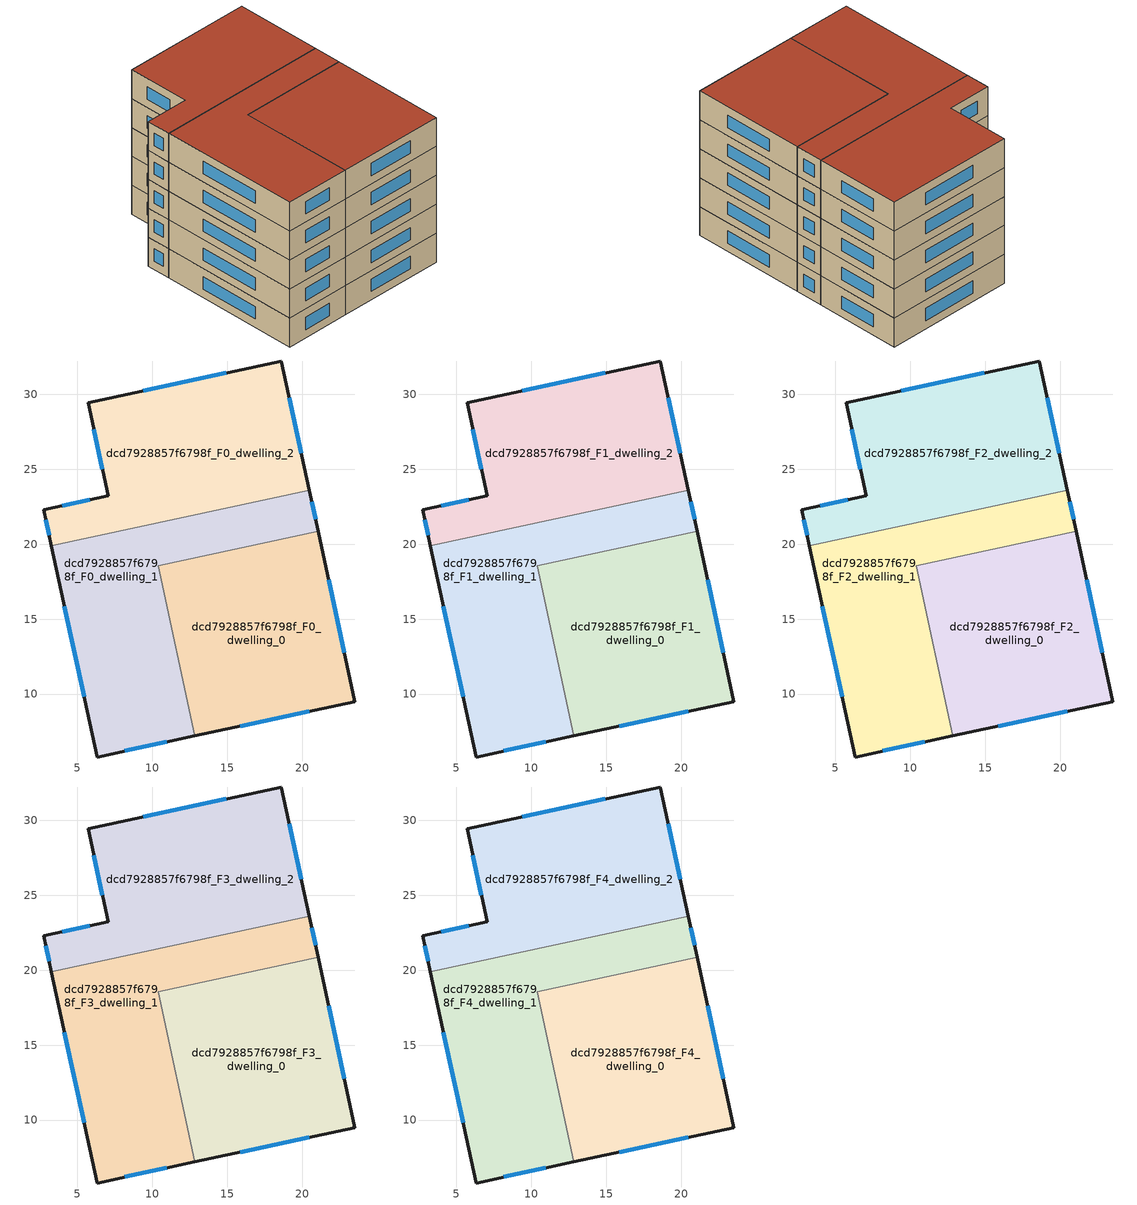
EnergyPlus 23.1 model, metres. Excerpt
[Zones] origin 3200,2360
dcd7928857f6798f_F0_dwelling_0
 floor ground (EU_floor_Construction): 21.06,20.87 23.51,9.5 12.83,7.2 10.38,18.56 z0
 wall outside (EU_wall_Construction): 12.83,7.2 23.51,9.5 21.06,20.87 z0:3
 wall to dcd7928857f6798f_F0_dwelling_1 (EU_wall_Construction): 21.06,20.86 10.38,18.56 12.83,7.2 z0:3
 window (EU_Window_Construction): 22.81,12.75 21.76,17.62 / 15.88,7.86 20.46,8.85 z0.86:2.14
dcd7928857f6798f_F0_dwelling_1
 floor ground (EU_floor_Construction): 20.47,23.62 21.06,20.87 10.38,18.56 12.83,7.2 6.31,5.8 3.26,19.91 z0
 wall outside (EU_wall_Construction): 3.26,19.91 6.31,5.8 12.83,7.2 / 21.06,20.87 20.47,23.62 z0:3
 wall to dcd7928857f6798f_F0_dwelling_2 (EU_wall_Construction): 20.47,23.62 3.26,19.91 z0:3
 window (EU_Window_Construction): 8.17,6.2 10.96,6.8 / 4.13,15.88 5.44,9.83 / 20.89,21.65 20.64,22.83 z0.86:2.14
dcd7928857f6798f_F0_dwelling_2
 floor ground (EU_floor_Construction): 18.61,32.23 20.47,23.62 3.26,19.91 2.74,22.3 7.05,23.24 5.71,29.44 z0
 wall outside (EU_wall_Construction): 20.47,23.62 18.61,32.23 5.71,29.44 7.05,23.24 2.74,22.3 3.26,19.91 z0:3
 window (EU_Window_Construction): 2.89,21.62 3.11,20.59 / 5.82,22.97 3.97,22.57 / 6.09,27.67 6.67,25.01 / 14.92,31.43 9.4,30.24 / 19.94,26.08 19.14,29.77 z0.86:2.14
dcd7928857f6798f_F1_dwelling_0
 floor to dcd7928857f6798f_F0_dwelling_0 (EU_floor_Construction): 21.06,20.87 23.51,9.5 12.83,7.2 10.38,18.56 z3
 wall outside (EU_wall_Construction): 12.83,7.2 23.51,9.5 21.06,20.87 z3:6
 wall to dcd7928857f6798f_F1_dwelling_1 (EU_wall_Construction): 21.06,20.86 10.38,18.56 12.83,7.2 z3:6
 window (EU_Window_Construction): 22.81,12.75 21.76,17.62 / 15.88,7.86 20.46,8.85 z3.86:5.14
dcd7928857f6798f_F1_dwelling_1
 floor to dcd7928857f6798f_F0_dwelling_1 (EU_floor_Construction): 20.47,23.62 21.06,20.87 10.38,18.56 12.83,7.2 6.31,5.8 3.26,19.91 z3
 wall outside (EU_wall_Construction): 3.26,19.91 6.31,5.8 12.83,7.2 / 21.06,20.87 20.47,23.62 z3:6
 wall to dcd7928857f6798f_F1_dwelling_2 (EU_wall_Construction): 20.47,23.62 3.26,19.91 z3:6
 window (EU_Window_Construction): 8.17,6.2 10.96,6.8 / 4.13,15.88 5.44,9.83 / 20.89,21.65 20.64,22.83 z3.86:5.14
dcd7928857f6798f_F1_dwelling_2
 floor to dcd7928857f6798f_F0_dwelling_2 (EU_floor_Construction): 18.61,32.23 20.47,23.62 3.26,19.91 2.74,22.3 7.05,23.24 5.71,29.44 z3
 wall outside (EU_wall_Construction): 20.47,23.62 18.61,32.23 5.71,29.44 7.05,23.24 2.74,22.3 3.26,19.91 z3:6
 window (EU_Window_Construction): 2.89,21.62 3.11,20.59 / 5.82,22.97 3.97,22.57 / 6.09,27.67 6.67,25.01 / 14.92,31.43 9.4,30.24 / 19.94,26.08 19.14,29.77 z3.86:5.14
dcd7928857f6798f_F2_dwelling_0
 floor to dcd7928857f6798f_F1_dwelling_0 (EU_floor_Construction): 21.06,20.87 23.51,9.5 12.83,7.2 10.38,18.56 z6
 wall outside (EU_wall_Construction): 12.83,7.2 23.51,9.5 21.06,20.87 z6:9
 wall to dcd7928857f6798f_F2_dwelling_1 (EU_wall_Construction): 21.06,20.86 10.38,18.56 12.83,7.2 z6:9
 window (EU_Window_Construction): 22.81,12.75 21.76,17.62 / 15.88,7.86 20.46,8.85 z6.86:8.14
dcd7928857f6798f_F2_dwelling_1
 floor to dcd7928857f6798f_F1_dwelling_1 (EU_floor_Construction): 20.47,23.62 21.06,20.87 10.38,18.56 12.83,7.2 6.31,5.8 3.26,19.91 z6
 wall outside (EU_wall_Construction): 3.26,19.91 6.31,5.8 12.83,7.2 / 21.06,20.87 20.47,23.62 z6:9
 wall to dcd7928857f6798f_F2_dwelling_2 (EU_wall_Construction): 20.47,23.62 3.26,19.91 z6:9
 window (EU_Window_Construction): 8.17,6.2 10.96,6.8 / 4.13,15.88 5.44,9.83 / 20.89,21.65 20.64,22.83 z6.86:8.14
dcd7928857f6798f_F2_dwelling_2
 floor to dcd7928857f6798f_F1_dwelling_2 (EU_floor_Construction): 18.61,32.23 20.47,23.62 3.26,19.91 2.74,22.3 7.05,23.24 5.71,29.44 z6
 wall outside (EU_wall_Construction): 20.47,23.62 18.61,32.23 5.71,29.44 7.05,23.24 2.74,22.3 3.26,19.91 z6:9
 window (EU_Window_Construction): 2.89,21.62 3.11,20.59 / 5.82,22.97 3.97,22.57 / 6.09,27.67 6.67,25.01 / 14.92,31.43 9.4,30.24 / 19.94,26.08 19.14,29.77 z6.86:8.14
dcd7928857f6798f_F3_dwelling_0
 floor to dcd7928857f6798f_F2_dwelling_0 (EU_floor_Construction): 21.06,20.87 23.51,9.5 12.83,7.2 10.38,18.56 z9
 wall outside (EU_wall_Construction): 12.83,7.2 23.51,9.5 21.06,20.87 z9:12
 wall to dcd7928857f6798f_F3_dwelling_1 (EU_wall_Construction): 21.06,20.86 10.38,18.56 12.83,7.2 z9:12
 window (EU_Window_Construction): 22.81,12.75 21.76,17.62 / 15.88,7.86 20.46,8.85 z9.86:11.14
dcd7928857f6798f_F3_dwelling_1
 floor to dcd7928857f6798f_F2_dwelling_1 (EU_floor_Construction): 20.47,23.62 21.06,20.87 10.38,18.56 12.83,7.2 6.31,5.8 3.26,19.91 z9
 wall outside (EU_wall_Construction): 3.26,19.91 6.31,5.8 12.83,7.2 / 21.06,20.87 20.47,23.62 z9:12
 wall to dcd7928857f6798f_F3_dwelling_2 (EU_wall_Construction): 20.47,23.62 3.26,19.91 z9:12
 window (EU_Window_Construction): 8.17,6.2 10.96,6.8 / 4.13,15.88 5.44,9.83 / 20.89,21.65 20.64,22.83 z9.86:11.14
dcd7928857f6798f_F3_dwelling_2
 floor to dcd7928857f6798f_F2_dwelling_2 (EU_floor_Construction): 18.61,32.23 20.47,23.62 3.26,19.91 2.74,22.3 7.05,23.24 5.71,29.44 z9
 wall outside (EU_wall_Construction): 20.47,23.62 18.61,32.23 5.71,29.44 7.05,23.24 2.74,22.3 3.26,19.91 z9:12
 window (EU_Window_Construction): 2.89,21.62 3.11,20.59 / 5.82,22.97 3.97,22.57 / 6.09,27.67 6.67,25.01 / 14.92,31.43 9.4,30.24 / 19.94,26.08 19.14,29.77 z9.86:11.14
dcd7928857f6798f_F4_dwelling_0
 floor to dcd7928857f6798f_F3_dwelling_0 (EU_floor_Construction): 21.06,20.87 23.51,9.5 12.83,7.2 10.38,18.56 z12
 wall outside (EU_wall_Construction): 12.83,7.2 23.51,9.5 21.06,20.87 z12:15
 wall to dcd7928857f6798f_F4_dwelling_1 (EU_wall_Construction): 21.06,20.86 10.38,18.56 12.83,7.2 z12:15
 window (EU_Window_Construction): 22.81,12.75 21.76,17.62 / 15.88,7.86 20.46,8.85 z12.86:14.14
 roof outside (EU_roof_Construction): 23.51,9.5 21.06,20.87 10.38,18.56 12.83,7.2 z15
dcd7928857f6798f_F4_dwelling_1
 floor to dcd7928857f6798f_F3_dwelling_1 (EU_floor_Construction): 20.47,23.62 21.06,20.87 10.38,18.56 12.83,7.2 6.31,5.8 3.26,19.91 z12
 wall outside (EU_wall_Construction): 3.26,19.91 6.31,5.8 12.83,7.2 / 21.06,20.87 20.47,23.62 z12:15
 wall to dcd7928857f6798f_F4_dwelling_2 (EU_wall_Construction): 20.47,23.62 3.26,19.91 z12:15
 window (EU_Window_Construction): 8.17,6.2 10.96,6.8 / 4.13,15.88 5.44,9.83 / 20.89,21.65 20.64,22.83 z12.86:14.14
 roof outside (EU_roof_Construction): 12.83,7.2 10.38,18.56 21.06,20.87 20.47,23.62 3.26,19.91 6.31,5.8 z15
dcd7928857f6798f_F4_dwelling_2
 floor to dcd7928857f6798f_F3_dwelling_2 (EU_floor_Construction): 18.61,32.23 20.47,23.62 3.26,19.91 2.74,22.3 7.05,23.24 5.71,29.44 z12
 wall outside (EU_wall_Construction): 20.47,23.62 18.61,32.23 5.71,29.44 7.05,23.24 2.74,22.3 3.26,19.91 z12:15
 window (EU_Window_Construction): 2.89,21.62 3.11,20.59 / 5.82,22.97 3.97,22.57 / 6.09,27.67 6.67,25.01 / 14.92,31.43 9.4,30.24 / 19.94,26.08 19.14,29.77 z12.86:14.14
 roof outside (EU_roof_Construction): 20.47,23.62 18.61,32.23 5.71,29.44 7.05,23.24 2.74,22.3 3.26,19.91 z15
[Building]
EU S2 Campaign: North Axis=0; Terrain=City; Solar Distribution=FullExterior
[Site:Location]
Helsinki-Vantaa.AP: Latitude=60.317; Longitude=24.963; Time Zone=2; Elevation=54.6
[SizingPeriod:WeatherFileDays]
AnnualSizingPeriod: Begin Month=1; Begin Day of Month=1; End Month=12; End Day of Month=31; Day of Week for Start Day=Monday; Use Weather File Daylight Saving Period=No; Use Weather File Rain and Snow Indicators=No
[MATERIAL]
EU_InternalMass_Material: Roughness=MediumRough; Thickness=0.1; Conductivity=1; Density=1800; Specific Heat=900; Thermal Absorptance=0.9; Solar Absorptance=0.7; Visible Absorptance=0.7
[MATERIAL:NOMASS] Roughness=MediumRough; Thermal Absorptance=0.9; Solar Absorptance=0.7; Visible Absorptance=0.7
Name | Thermal Resistance
EU_wall_NoMass | 5.91765
EU_roof_NoMass | 11.1778
EU_floor_NoMass | 6.2875
[WINDOWMATERIAL:SIMPLEGLAZINGSYSTEM]
EU_Window_SimpleGlazing: UFactor=0.994035; Solar Heat Gain Coefficient=0.7; Visible Transmittance=0.7
[CONSTRUCTION]
EU_wall_Construction: EU_wall_NoMass
EU_roof_Construction: EU_roof_NoMass
EU_floor_Construction: EU_floor_NoMass
EU_Window_Construction: EU_Window_SimpleGlazing
EU_InternalMass_Construction: EU_InternalMass_Material
[ZONE] Type=1; Multiplier=1; Ceiling Height=autocalculate; Floor Area=autocalculate; Part of Total Floor Area=Yes
Name | Volume
dcd7928857f6798f_F0_dwelling_0 | 381.038
dcd7928857f6798f_F1_dwelling_0; dcd7928857f6798f_F2_dwelling_0; dcd7928857f6798f_F3_dwelling_0; dcd7928857f6798f_F4_dwelling_0 | 381.037
dcd7928857f6798f_F0_dwelling_1 | 381.04
dcd7928857f6798f_F1_dwelling_1; dcd7928857f6798f_F2_dwelling_1; dcd7928857f6798f_F3_dwelling_1; dcd7928857f6798f_F4_dwelling_1 | 381.042
dcd7928857f6798f_F0_dwelling_2; dcd7928857f6798f_F1_dwelling_2; dcd7928857f6798f_F2_dwelling_2; dcd7928857f6798f_F3_dwelling_2; dcd7928857f6798f_F4_dwelling_2 | 381.067
[INTERNALMASS] Construction=EU_InternalMass_Construction
Name | Zone or ZoneList | Surface Area
dcd7928857f6798f_F0_dwelling_0_EU_InternalMass | dcd7928857f6798f_F0_dwelling_0 | 127.016
dcd7928857f6798f_F0_dwelling_1_EU_InternalMass | dcd7928857f6798f_F0_dwelling_1 | 127.014
dcd7928857f6798f_F0_dwelling_2_EU_InternalMass | dcd7928857f6798f_F0_dwelling_2 | 127.021
dcd7928857f6798f_F1_dwelling_0_EU_InternalMass | dcd7928857f6798f_F1_dwelling_0 | 127.016
dcd7928857f6798f_F1_dwelling_1_EU_InternalMass | dcd7928857f6798f_F1_dwelling_1 | 127.014
dcd7928857f6798f_F1_dwelling_2_EU_InternalMass | dcd7928857f6798f_F1_dwelling_2 | 127.021
dcd7928857f6798f_F2_dwelling_0_EU_InternalMass | dcd7928857f6798f_F2_dwelling_0 | 127.016
dcd7928857f6798f_F2_dwelling_1_EU_InternalMass | dcd7928857f6798f_F2_dwelling_1 | 127.014
dcd7928857f6798f_F2_dwelling_2_EU_InternalMass | dcd7928857f6798f_F2_dwelling_2 | 127.021
dcd7928857f6798f_F3_dwelling_0_EU_InternalMass | dcd7928857f6798f_F3_dwelling_0 | 127.016
dcd7928857f6798f_F3_dwelling_1_EU_InternalMass | dcd7928857f6798f_F3_dwelling_1 | 127.014
dcd7928857f6798f_F3_dwelling_2_EU_InternalMass | dcd7928857f6798f_F3_dwelling_2 | 127.021
dcd7928857f6798f_F4_dwelling_0_EU_InternalMass | dcd7928857f6798f_F4_dwelling_0 | 127.016
dcd7928857f6798f_F4_dwelling_1_EU_InternalMass | dcd7928857f6798f_F4_dwelling_1 | 127.014
dcd7928857f6798f_F4_dwelling_2_EU_InternalMass | dcd7928857f6798f_F4_dwelling_2 | 127.021
[OTHEREQUIPMENT] Fuel Type=Electricity; Design Level Calculation Method=Watts/Area; Power per Zone Floor Area=1; Fraction Latent=0; Fraction Radiant=0; Fraction Lost=0; Carbon Dioxide Generation Rate=0; EndUse Subcategory=EU_Step8_InternalGains
Name | Zone or ZoneList or Space or SpaceList | Schedule
EU_Step8_InternalGain_dcd7928857f6798f_F0_dwelling_0_f000 | dcd7928857f6798f_F0_dwelling_0 | EU_Step8_GainSchedule_dcd7928857f6798f_F0_dwelling_0_f000
EU_Step8_InternalGain_dcd7928857f6798f_F0_dwelling_1_f000 | dcd7928857f6798f_F0_dwelling_1 | EU_Step8_GainSchedule_dcd7928857f6798f_F0_dwelling_1_f000
EU_Step8_InternalGain_dcd7928857f6798f_F0_dwelling_2_f000 | dcd7928857f6798f_F0_dwelling_2 | EU_Step8_GainSchedule_dcd7928857f6798f_F0_dwelling_2_f000
EU_Step8_InternalGain_dcd7928857f6798f_F1_dwelling_0_f000 | dcd7928857f6798f_F1_dwelling_0 | EU_Step8_GainSchedule_dcd7928857f6798f_F1_dwelling_0_f000
EU_Step8_InternalGain_dcd7928857f6798f_F1_dwelling_1_f000 | dcd7928857f6798f_F1_dwelling_1 | EU_Step8_GainSchedule_dcd7928857f6798f_F1_dwelling_1_f000
EU_Step8_InternalGain_dcd7928857f6798f_F1_dwelling_2_f000 | dcd7928857f6798f_F1_dwelling_2 | EU_Step8_GainSchedule_dcd7928857f6798f_F1_dwelling_2_f000
EU_Step8_InternalGain_dcd7928857f6798f_F2_dwelling_0_f000 | dcd7928857f6798f_F2_dwelling_0 | EU_Step8_GainSchedule_dcd7928857f6798f_F2_dwelling_0_f000
EU_Step8_InternalGain_dcd7928857f6798f_F2_dwelling_1_f000 | dcd7928857f6798f_F2_dwelling_1 | EU_Step8_GainSchedule_dcd7928857f6798f_F2_dwelling_1_f000
EU_Step8_InternalGain_dcd7928857f6798f_F2_dwelling_2_f000 | dcd7928857f6798f_F2_dwelling_2 | EU_Step8_GainSchedule_dcd7928857f6798f_F2_dwelling_2_f000
EU_Step8_InternalGain_dcd7928857f6798f_F3_dwelling_0_f000 | dcd7928857f6798f_F3_dwelling_0 | EU_Step8_GainSchedule_dcd7928857f6798f_F3_dwelling_0_f000
EU_Step8_InternalGain_dcd7928857f6798f_F3_dwelling_1_f000 | dcd7928857f6798f_F3_dwelling_1 | EU_Step8_GainSchedule_dcd7928857f6798f_F3_dwelling_1_f000
EU_Step8_InternalGain_dcd7928857f6798f_F3_dwelling_2_f000 | dcd7928857f6798f_F3_dwelling_2 | EU_Step8_GainSchedule_dcd7928857f6798f_F3_dwelling_2_f000
EU_Step8_InternalGain_dcd7928857f6798f_F4_dwelling_0_f000 | dcd7928857f6798f_F4_dwelling_0 | EU_Step8_GainSchedule_dcd7928857f6798f_F4_dwelling_0_f000
EU_Step8_InternalGain_dcd7928857f6798f_F4_dwelling_1_f000 | dcd7928857f6798f_F4_dwelling_1 | EU_Step8_GainSchedule_dcd7928857f6798f_F4_dwelling_1_f000
EU_Step8_InternalGain_dcd7928857f6798f_F4_dwelling_2_f000 | dcd7928857f6798f_F4_dwelling_2 | EU_Step8_GainSchedule_dcd7928857f6798f_F4_dwelling_2_f000
[ZONEVENTILATION:DESIGNFLOWRATE] Schedule=EU_AlwaysOn; Design Flow Rate Calculation Method=AirChanges/Hour; Air Changes per Hour=0.596421; Ventilation Type=Natural; Fan Pressure Rise=0; Fan Total Efficiency=1; Constant Term Coefficient=1; Temperature Term Coefficient=0; Velocity Term Coefficient=0; Velocity Squared Term Coefficient=0; Minimum Indoor Temperature=-100; Maximum Indoor Temperature=100; Delta Temperature=-100; Minimum Outdoor Temperature=-100; Maximum Outdoor Temperature=100; Maximum Wind Speed=40
Name | Zone or ZoneList or Space or SpaceList
EU_ConstantAir_dcd7928857f6798f_F0_dwelling_0 | dcd7928857f6798f_F0_dwelling_0
EU_ConstantAir_dcd7928857f6798f_F0_dwelling_1 | dcd7928857f6798f_F0_dwelling_1
EU_ConstantAir_dcd7928857f6798f_F0_dwelling_2 | dcd7928857f6798f_F0_dwelling_2
EU_ConstantAir_dcd7928857f6798f_F1_dwelling_0 | dcd7928857f6798f_F1_dwelling_0
EU_ConstantAir_dcd7928857f6798f_F1_dwelling_1 | dcd7928857f6798f_F1_dwelling_1
EU_ConstantAir_dcd7928857f6798f_F1_dwelling_2 | dcd7928857f6798f_F1_dwelling_2
EU_ConstantAir_dcd7928857f6798f_F2_dwelling_0 | dcd7928857f6798f_F2_dwelling_0
EU_ConstantAir_dcd7928857f6798f_F2_dwelling_1 | dcd7928857f6798f_F2_dwelling_1
EU_ConstantAir_dcd7928857f6798f_F2_dwelling_2 | dcd7928857f6798f_F2_dwelling_2
EU_ConstantAir_dcd7928857f6798f_F3_dwelling_0 | dcd7928857f6798f_F3_dwelling_0
EU_ConstantAir_dcd7928857f6798f_F3_dwelling_1 | dcd7928857f6798f_F3_dwelling_1
EU_ConstantAir_dcd7928857f6798f_F3_dwelling_2 | dcd7928857f6798f_F3_dwelling_2
EU_ConstantAir_dcd7928857f6798f_F4_dwelling_0 | dcd7928857f6798f_F4_dwelling_0
EU_ConstantAir_dcd7928857f6798f_F4_dwelling_1 | dcd7928857f6798f_F4_dwelling_1
EU_ConstantAir_dcd7928857f6798f_F4_dwelling_2 | dcd7928857f6798f_F4_dwelling_2
[HVACTEMPLATE:THERMOSTAT] Constant Heating Setpoint=20; Constant Cooling Setpoint=50
EU_HeatOnly_dcd7928857f6798f_F0_dwelling_0; EU_HeatOnly_dcd7928857f6798f_F0_dwelling_1; EU_HeatOnly_dcd7928857f6798f_F0_dwelling_2; EU_HeatOnly_dcd7928857f6798f_F1_dwelling_0; EU_HeatOnly_dcd7928857f6798f_F1_dwelling_1; EU_HeatOnly_dcd7928857f6798f_F1_dwelling_2; EU_HeatOnly_dcd7928857f6798f_F2_dwelling_0; EU_HeatOnly_dcd7928857f6798f_F2_dwelling_1; EU_HeatOnly_dcd7928857f6798f_F2_dwelling_2; EU_HeatOnly_dcd7928857f6798f_F3_dwelling_0; EU_HeatOnly_dcd7928857f6798f_F3_dwelling_1; EU_HeatOnly_dcd7928857f6798f_F3_dwelling_2; EU_HeatOnly_dcd7928857f6798f_F4_dwelling_0; EU_HeatOnly_dcd7928857f6798f_F4_dwelling_1; EU_HeatOnly_dcd7928857f6798f_F4_dwelling_2
[HVACTEMPLATE:ZONE:IDEALLOADSAIRSYSTEM] System Availability Schedule=EU_AlwaysOn; Maximum Heating Supply Air Temperature=50; Minimum Cooling Supply Air Temperature=13; Maximum Heating Supply Air Humidity Ratio=0.0156; Minimum Cooling Supply Air Humidity Ratio=0.0077; Heating Limit=NoLimit; Cooling Limit=NoLimit; Heating Availability Schedule=EU_AlwaysOn; Cooling Availability Schedule=EU_CoolingOff; Dehumidification Control Type=ConstantSensibleHeatRatio; Cooling Sensible Heat Ratio=0.7; Dehumidification Setpoint=60; Humidification Control Type=None; Humidification Setpoint=30; Outdoor Air Method=None; Outdoor Air Flow Rate per Person=0.00944; Outdoor Air Flow Rate per Zone Floor Area=0; Outdoor Air Flow Rate per Zone=0; Demand Controlled Ventilation Type=None; Outdoor Air Economizer Type=NoEconomizer; Heat Recovery Type=None; Sensible Heat Recovery Effectiveness=0.7; Latent Heat Recovery Effectiveness=0.65
Name | Template Thermostat
dcd7928857f6798f_F0_dwelling_0 | EU_HeatOnly_dcd7928857f6798f_F0_dwelling_0
dcd7928857f6798f_F0_dwelling_1 | EU_HeatOnly_dcd7928857f6798f_F0_dwelling_1
dcd7928857f6798f_F0_dwelling_2 | EU_HeatOnly_dcd7928857f6798f_F0_dwelling_2
dcd7928857f6798f_F1_dwelling_0 | EU_HeatOnly_dcd7928857f6798f_F1_dwelling_0
dcd7928857f6798f_F1_dwelling_1 | EU_HeatOnly_dcd7928857f6798f_F1_dwelling_1
dcd7928857f6798f_F1_dwelling_2 | EU_HeatOnly_dcd7928857f6798f_F1_dwelling_2
dcd7928857f6798f_F2_dwelling_0 | EU_HeatOnly_dcd7928857f6798f_F2_dwelling_0
dcd7928857f6798f_F2_dwelling_1 | EU_HeatOnly_dcd7928857f6798f_F2_dwelling_1
dcd7928857f6798f_F2_dwelling_2 | EU_HeatOnly_dcd7928857f6798f_F2_dwelling_2
dcd7928857f6798f_F3_dwelling_0 | EU_HeatOnly_dcd7928857f6798f_F3_dwelling_0
dcd7928857f6798f_F3_dwelling_1 | EU_HeatOnly_dcd7928857f6798f_F3_dwelling_1
dcd7928857f6798f_F3_dwelling_2 | EU_HeatOnly_dcd7928857f6798f_F3_dwelling_2
dcd7928857f6798f_F4_dwelling_0 | EU_HeatOnly_dcd7928857f6798f_F4_dwelling_0
dcd7928857f6798f_F4_dwelling_1 | EU_HeatOnly_dcd7928857f6798f_F4_dwelling_1
dcd7928857f6798f_F4_dwelling_2 | EU_HeatOnly_dcd7928857f6798f_F4_dwelling_2
[SIZING:ZONE] Zone Cooling Design Supply Air Temperature Input Method=SupplyAirTemperature; Zone Cooling Design Supply Air Temperature=13; Zone Heating Design Supply Air Temperature Input Method=SupplyAirTemperature; Zone Heating Design Supply Air Temperature=50; Zone Cooling Design Supply Air Humidity Ratio=0.008; Zone Heating Design Supply Air Humidity Ratio=0.008; Cooling Design Air Flow Method=DesignDay; Cooling Design Air Flow Rate=0; Cooling Minimum Air Flow per Zone Floor Area=0.000762; Cooling Minimum Air Flow=0; Cooling Minimum Air Flow Fraction=0.2; Heating Design Air Flow Method=DesignDay; Heating Design Air Flow Rate=0; Heating Maximum Air Flow per Zone Floor Area=0.002032; Heating Maximum Air Flow=0.141576; Heating Maximum Air Flow Fraction=0.3; Account for Dedicated Outdoor Air System=No; Dedicated Outdoor Air System Control Strategy=NeutralSupplyAir; Dedicated Outdoor Air Low Setpoint Temperature for Design=autosize; Dedicated Outdoor Air High Setpoint Temperature for Design=autosize; Zone Load Sizing Method=Sensible Load Only No Latent Load; Zone Latent Cooling Design Supply Air Humidity Ratio Input Method=HumidityRatioDifference; Zone Cooling Design Supply Air Humidity Ratio Difference=0.005; Zone Latent Heating Design Supply Air Humidity Ratio Input Method=HumidityRatioDifference; Zone Humidification Design Supply Air Humidity Ratio Difference=0.005
dcd7928857f6798f_F0_dwelling_0; dcd7928857f6798f_F0_dwelling_1; dcd7928857f6798f_F0_dwelling_2; dcd7928857f6798f_F1_dwelling_0; dcd7928857f6798f_F1_dwelling_1; dcd7928857f6798f_F1_dwelling_2; dcd7928857f6798f_F2_dwelling_0; dcd7928857f6798f_F2_dwelling_1; dcd7928857f6798f_F2_dwelling_2; dcd7928857f6798f_F3_dwelling_0; dcd7928857f6798f_F3_dwelling_1; dcd7928857f6798f_F3_dwelling_2; dcd7928857f6798f_F4_dwelling_0; dcd7928857f6798f_F4_dwelling_1; dcd7928857f6798f_F4_dwelling_2
[SCHEDULE:CONSTANT]
Name | Hourly Value
EU_AlwaysOn | 1
EU_CoolingOff | 0
[SCHEDULE:FILE] Column Number=1; Rows to Skip at Top=0; Number of Hours of Data=8760; Column Separator=Comma; Interpolate to Timestep=No; Minutes per Item=60; Adjust Schedule for Daylight Savings=Yes
Name | File
EU_Step8_GainSchedule_dcd7928857f6798f_F0_dwelling_0_f000 | ../../schedules/dcd7928857f6798f/dcd7928857f6798f_F0_dwelling_0_f000_gain.csv
EU_Step8_GainSchedule_dcd7928857f6798f_F0_dwelling_1_f000 | ../../schedules/dcd7928857f6798f/dcd7928857f6798f_F0_dwelling_1_f000_gain.csv
EU_Step8_GainSchedule_dcd7928857f6798f_F0_dwelling_2_f000 | ../../schedules/dcd7928857f6798f/dcd7928857f6798f_F0_dwelling_2_f000_gain.csv
EU_Step8_GainSchedule_dcd7928857f6798f_F1_dwelling_0_f000 | ../../schedules/dcd7928857f6798f/dcd7928857f6798f_F1_dwelling_0_f000_gain.csv
EU_Step8_GainSchedule_dcd7928857f6798f_F1_dwelling_1_f000 | ../../schedules/dcd7928857f6798f/dcd7928857f6798f_F1_dwelling_1_f000_gain.csv
EU_Step8_GainSchedule_dcd7928857f6798f_F1_dwelling_2_f000 | ../../schedules/dcd7928857f6798f/dcd7928857f6798f_F1_dwelling_2_f000_gain.csv
EU_Step8_GainSchedule_dcd7928857f6798f_F2_dwelling_0_f000 | ../../schedules/dcd7928857f6798f/dcd7928857f6798f_F2_dwelling_0_f000_gain.csv
EU_Step8_GainSchedule_dcd7928857f6798f_F2_dwelling_1_f000 | ../../schedules/dcd7928857f6798f/dcd7928857f6798f_F2_dwelling_1_f000_gain.csv
EU_Step8_GainSchedule_dcd7928857f6798f_F2_dwelling_2_f000 | ../../schedules/dcd7928857f6798f/dcd7928857f6798f_F2_dwelling_2_f000_gain.csv
EU_Step8_GainSchedule_dcd7928857f6798f_F3_dwelling_0_f000 | ../../schedules/dcd7928857f6798f/dcd7928857f6798f_F3_dwelling_0_f000_gain.csv
EU_Step8_GainSchedule_dcd7928857f6798f_F3_dwelling_1_f000 | ../../schedules/dcd7928857f6798f/dcd7928857f6798f_F3_dwelling_1_f000_gain.csv
EU_Step8_GainSchedule_dcd7928857f6798f_F3_dwelling_2_f000 | ../../schedules/dcd7928857f6798f/dcd7928857f6798f_F3_dwelling_2_f000_gain.csv
EU_Step8_GainSchedule_dcd7928857f6798f_F4_dwelling_0_f000 | ../../schedules/dcd7928857f6798f/dcd7928857f6798f_F4_dwelling_0_f000_gain.csv
EU_Step8_GainSchedule_dcd7928857f6798f_F4_dwelling_1_f000 | ../../schedules/dcd7928857f6798f/dcd7928857f6798f_F4_dwelling_1_f000_gain.csv
EU_Step8_GainSchedule_dcd7928857f6798f_F4_dwelling_2_f000 | ../../schedules/dcd7928857f6798f/dcd7928857f6798f_F4_dwelling_2_f000_gain.csv
